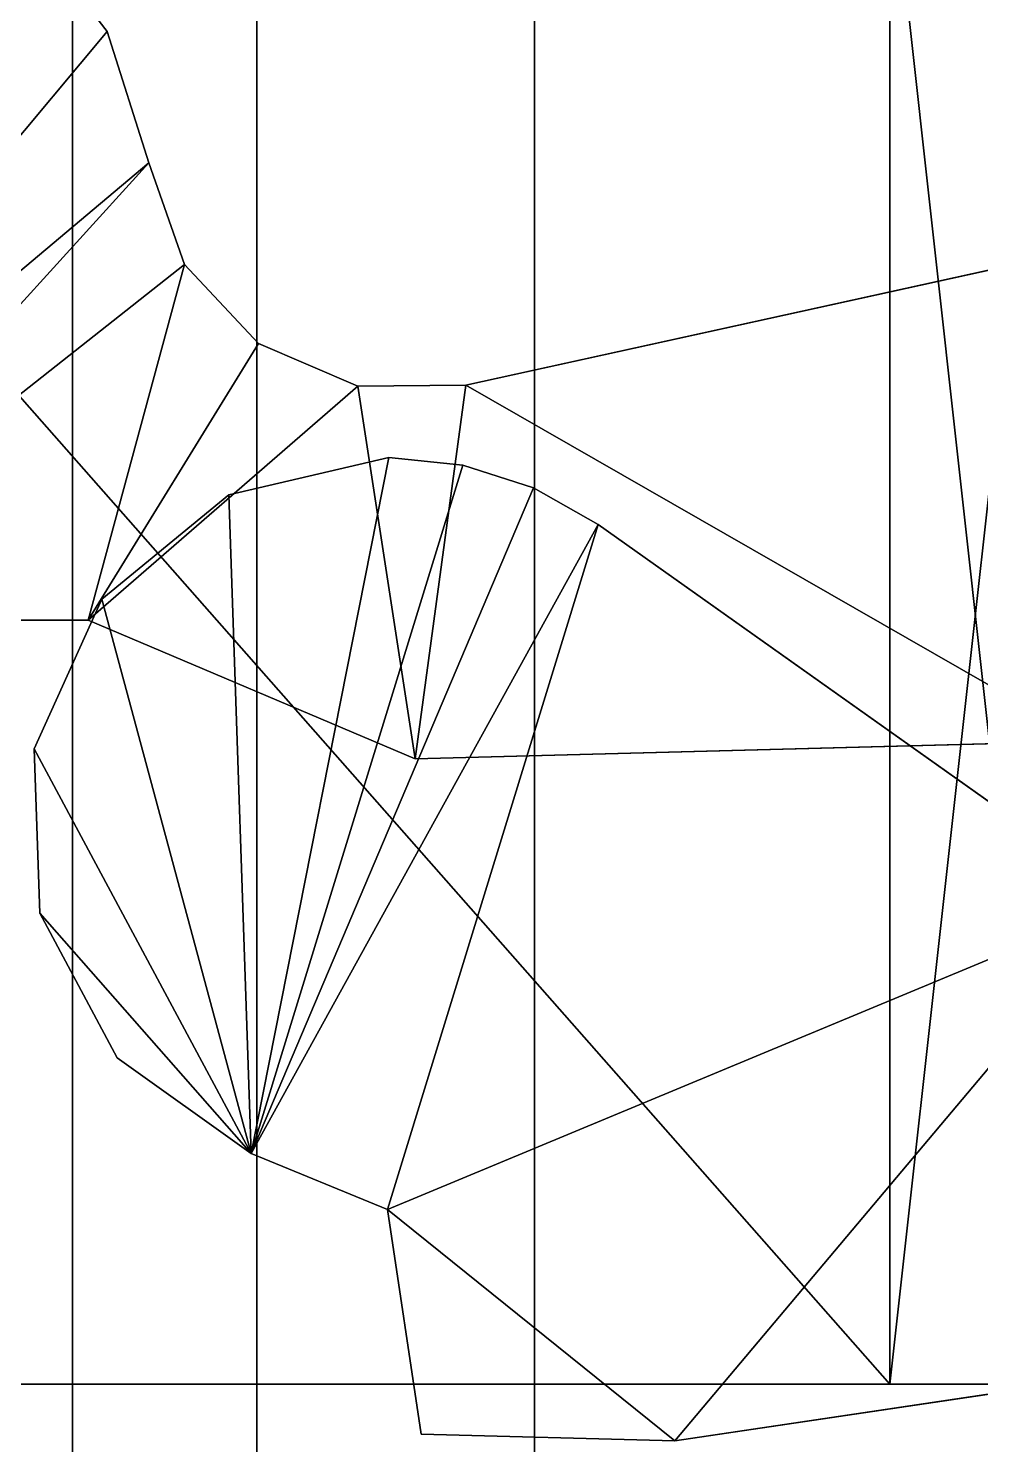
# Model space of a CAD drawing. Extents: x -234 to 3254, y -500 to 80.
# Drawn here: x 549.15 to 556.39, y -441.86 to -431.08 of the extents above; entities that cross this region are included whole.
import ezdxf

# ---------------------------------------------------------------- set-up
doc = ezdxf.new("R2010")
doc.units = 0

# ---------------------------------------------------------------- blocks, each defined once
blk = doc.blocks.new('Rack florencia.alacena 2p torre[1].Door Std (doble) [1] (1)', base_point=(1.5, 0, 400))
at = {"layer": 'c-guatambu', "color": 0}
for points in [[(498.5, 0, 400), (1.5, 0, 400), (1.5, 19, 381), (498.5, 19, 381)], [(1.5, 19, 1.5), (1.5, 0, 1.5), (498.5, 0, 1.5), (498.5, 19, 1.5)]]:
    blk.add_3dface(points, dxfattribs=at)
blk = doc.blocks.new('Rack florencia.alacena 2p torre[1].Door Std (doble) [1]1', base_point=(42.45, 19.8, 282.5))
at = {"layer": 'ACCESSORY', "color": 0, "invisible_edges": 8}
for points in [[(17.701, 8.6, 318.2), (17.701, 20.3, 318.2), (7.838, 19.8, 318.2), (17.701, 8.6, 318.2)], [(17.701, 8.6, 318.2), (17.701, 20.3, 318.2), (7.838, 19.8, 318.2), (17.701, 8.6, 318.2)], [(7.838, 19.8, 303.8), (17.701, 20.3, 303.8), (17.701, 8.6, 303.8), (7.838, 19.8, 303.8)], [(7.838, 19.8, 303.8), (17.701, 20.3, 303.8), (17.701, 8.6, 303.8), (7.838, 19.8, 303.8)], [(18.998, 20.3, 321.1), (17.701, 20.3, 318.2), (18.998, 8.6, 321.1), (18.998, 20.3, 321.1)], [(18.998, 20.3, 321.1), (17.701, 20.3, 318.2), (18.998, 8.6, 321.1), (18.998, 20.3, 321.1)], [(17.701, 20.3, 318.2), (17.701, 8.6, 318.2), (18.998, 8.6, 321.1), (17.701, 20.3, 318.2)], [(17.701, 20.3, 318.2), (17.701, 8.6, 318.2), (18.998, 8.6, 321.1), (17.701, 20.3, 318.2)], [(18.998, 20.3, 300.9), (18.998, 8.6, 300.9), (17.701, 8.6, 303.8), (18.998, 20.3, 300.9)], [(18.998, 20.3, 300.9), (18.998, 8.6, 300.9), (17.701, 8.6, 303.8), (18.998, 20.3, 300.9)], [(17.701, 20.3, 303.8), (18.998, 20.3, 300.9), (17.701, 8.6, 303.8), (17.701, 20.3, 303.8)], [(17.701, 20.3, 303.8), (18.998, 20.3, 300.9), (17.701, 8.6, 303.8), (17.701, 20.3, 303.8)], [(7.838, 8.6, 318.2), (17.701, 8.6, 318.2), (7.838, 19.8, 318.2), (7.838, 8.6, 318.2)], [(7.838, 8.6, 318.2), (17.701, 8.6, 318.2), (7.838, 19.8, 318.2), (7.838, 8.6, 318.2)], [(7.838, 8.6, 303.8), (7.838, 19.8, 303.8), (17.701, 8.6, 303.8), (7.838, 8.6, 303.8)], [(7.838, 8.6, 303.8), (7.838, 19.8, 303.8), (17.701, 8.6, 303.8), (7.838, 8.6, 303.8)], [(11.105, 19.723, 314.65), (11.747, 18.893, 314.65), (8.195, 14.637, 314.65), (11.105, 19.723, 314.65)], [(11.105, 19.723, 314.65), (11.747, 18.893, 314.65), (8.195, 14.637, 314.65), (11.105, 19.723, 314.65)], [(11.747, 18.893, 307.35), (11.105, 19.723, 307.35), (8.195, 14.637, 307.35), (11.747, 18.893, 307.35)], [(11.747, 18.893, 307.35), (11.105, 19.723, 307.35), (8.195, 14.637, 307.35), (11.747, 18.893, 307.35)], [(11.747, 18.893, 314.65), (11.105, 19.723, 314.65), (11.747, 18.893, 307.35), (11.747, 18.893, 314.65)], [(11.747, 18.893, 314.65), (11.105, 19.723, 314.65), (11.747, 18.893, 307.35), (11.747, 18.893, 314.65)], [(11.747, 18.893, 307.35), (11.105, 19.723, 314.65), (11.105, 19.723, 307.35), (11.747, 18.893, 307.35)], [(11.747, 18.893, 307.35), (11.105, 19.723, 314.65), (11.105, 19.723, 307.35), (11.747, 18.893, 307.35)], [(11.747, 18.893, 314.65), (12.064, 17.893, 314.65), (8.195, 14.637, 314.65), (11.747, 18.893, 314.65)], [(11.747, 18.893, 314.65), (12.064, 17.893, 314.65), (8.195, 14.637, 314.65), (11.747, 18.893, 314.65)], [(12.064, 17.893, 307.35), (11.747, 18.893, 307.35), (8.195, 14.637, 307.35), (12.064, 17.893, 307.35)], [(12.064, 17.893, 307.35), (11.747, 18.893, 307.35), (8.195, 14.637, 307.35), (12.064, 17.893, 307.35)], [(12.064, 17.893, 307.35), (12.064, 17.893, 314.65), (11.747, 18.893, 307.35), (12.064, 17.893, 307.35)], [(12.064, 17.893, 307.35), (12.064, 17.893, 314.65), (11.747, 18.893, 307.35), (12.064, 17.893, 307.35)], [(12.064, 17.893, 314.65), (11.747, 18.893, 314.65), (11.747, 18.893, 307.35), (12.064, 17.893, 314.65)], [(12.064, 17.893, 314.65), (11.747, 18.893, 314.65), (11.747, 18.893, 307.35), (12.064, 17.893, 314.65)], [(8.195, 14.637, 314.65), (12.064, 17.893, 314.65), (8.907, 14.414, 314.65), (8.195, 14.637, 314.65)], [(8.195, 14.637, 314.65), (12.064, 17.893, 314.65), (8.907, 14.414, 314.65), (8.195, 14.637, 314.65)], [(8.907, 14.414, 307.35), (12.064, 17.893, 307.35), (8.195, 14.637, 307.35), (8.907, 14.414, 307.35)], [(8.907, 14.414, 307.35), (12.064, 17.893, 307.35), (8.195, 14.637, 307.35), (8.907, 14.414, 307.35)], [(12.337, 17.118, 314.65), (8.907, 14.414, 314.65), (12.064, 17.893, 314.65), (12.337, 17.118, 314.65)], [(12.337, 17.118, 314.65), (8.907, 14.414, 314.65), (12.064, 17.893, 314.65), (12.337, 17.118, 314.65)], [(12.064, 17.893, 307.35), (8.907, 14.414, 307.35), (12.337, 17.118, 307.35), (12.064, 17.893, 307.35)], [(12.064, 17.893, 307.35), (8.907, 14.414, 307.35), (12.337, 17.118, 307.35), (12.064, 17.893, 307.35)], [(20.375, 17.499, 314.65), (19.196, 13.492, 314.65), (14.476, 16.202, 314.65), (20.375, 17.499, 314.65)], [(20.375, 17.499, 314.65), (19.196, 13.492, 314.65), (14.476, 16.202, 314.65), (20.375, 17.499, 314.65)], [(20.375, 17.499, 307.35), (14.476, 16.202, 307.35), (19.196, 13.492, 307.35), (20.375, 17.499, 307.35)], [(20.375, 17.499, 307.35), (14.476, 16.202, 307.35), (19.196, 13.492, 307.35), (20.375, 17.499, 307.35)], [(11.603, 14.414, 314.65), (8.907, 14.414, 314.65), (12.337, 17.118, 314.65), (11.603, 14.414, 314.65)], [(11.603, 14.414, 314.65), (8.907, 14.414, 314.65), (12.337, 17.118, 314.65), (11.603, 14.414, 314.65)], [(11.603, 14.414, 307.35), (12.337, 17.118, 307.35), (8.907, 14.414, 307.35), (11.603, 14.414, 307.35)], [(11.603, 14.414, 307.35), (12.337, 17.118, 307.35), (8.907, 14.414, 307.35), (11.603, 14.414, 307.35)], [(12.899, 16.518, 314.65), (11.603, 14.414, 314.65), (12.337, 17.118, 314.65), (12.899, 16.518, 314.65)], [(12.899, 16.518, 314.65), (11.603, 14.414, 314.65), (12.337, 17.118, 314.65), (12.899, 16.518, 314.65)], [(12.899, 16.518, 307.35), (12.337, 17.118, 307.35), (11.603, 14.414, 307.35), (12.899, 16.518, 307.35)], [(12.899, 16.518, 307.35), (12.337, 17.118, 307.35), (11.603, 14.414, 307.35), (12.899, 16.518, 307.35)], [(12.899, 16.518, 314.65), (13.654, 16.194, 314.65), (11.603, 14.414, 314.65), (12.899, 16.518, 314.65)], [(12.899, 16.518, 314.65), (13.654, 16.194, 314.65), (11.603, 14.414, 314.65), (12.899, 16.518, 314.65)], [(13.654, 16.194, 307.35), (12.899, 16.518, 307.35), (11.603, 14.414, 307.35), (13.654, 16.194, 307.35)], [(13.654, 16.194, 307.35), (12.899, 16.518, 307.35), (11.603, 14.414, 307.35), (13.654, 16.194, 307.35)], [(11.603, 14.414, 314.65), (13.654, 16.194, 314.65), (14.091, 13.359, 314.65), (11.603, 14.414, 314.65)], [(11.603, 14.414, 314.65), (13.654, 16.194, 314.65), (14.091, 13.359, 314.65), (11.603, 14.414, 314.65)], [(14.091, 13.359, 307.35), (13.654, 16.194, 307.35), (11.603, 14.414, 307.35), (14.091, 13.359, 307.35)], [(14.091, 13.359, 307.35), (13.654, 16.194, 307.35), (11.603, 14.414, 307.35), (14.091, 13.359, 307.35)], [(14.476, 16.202, 314.65), (14.091, 13.359, 314.65), (13.654, 16.194, 314.65), (14.476, 16.202, 314.65)], [(14.476, 16.202, 314.65), (14.091, 13.359, 314.65), (13.654, 16.194, 314.65), (14.476, 16.202, 314.65)], [(13.654, 16.194, 307.35), (14.091, 13.359, 307.35), (14.476, 16.202, 307.35), (13.654, 16.194, 307.35)], [(13.654, 16.194, 307.35), (14.091, 13.359, 307.35), (14.476, 16.202, 307.35), (13.654, 16.194, 307.35)], [(19.196, 13.492, 314.65), (14.091, 13.359, 314.65), (14.476, 16.202, 314.65), (19.196, 13.492, 314.65)], [(19.196, 13.492, 314.65), (14.091, 13.359, 314.65), (14.476, 16.202, 314.65), (19.196, 13.492, 314.65)], [(19.196, 13.492, 307.35), (14.476, 16.202, 307.35), (14.091, 13.359, 307.35), (19.196, 13.492, 307.35)], [(19.196, 13.492, 307.35), (14.476, 16.202, 307.35), (14.091, 13.359, 307.35), (19.196, 13.492, 307.35)], [(12.673, 15.366, 318.275), (13.89, 15.65, 318.275), (12.842, 10.357, 318.275), (12.673, 15.366, 318.275)], [(12.673, 15.366, 318.275), (13.89, 15.65, 318.275), (12.842, 10.357, 318.275), (12.673, 15.366, 318.275)], [(13.89, 15.65, 318.275), (12.673, 15.366, 318.275), (12.673, 15.366, 303.725), (13.89, 15.65, 318.275)], [(13.89, 15.65, 318.275), (12.673, 15.366, 318.275), (12.673, 15.366, 303.725), (13.89, 15.65, 318.275)], [(13.89, 15.65, 303.725), (13.89, 15.65, 318.275), (12.673, 15.366, 303.725), (13.89, 15.65, 303.725)], [(13.89, 15.65, 303.725), (13.89, 15.65, 318.275), (12.673, 15.366, 303.725), (13.89, 15.65, 303.725)], [(13.89, 15.65, 303.725), (12.673, 15.366, 303.725), (12.842, 10.357, 303.725), (13.89, 15.65, 303.725)], [(13.89, 15.65, 303.725), (12.673, 15.366, 303.725), (12.842, 10.357, 303.725), (13.89, 15.65, 303.725)], [(13.89, 15.65, 318.275), (14.452, 15.592, 318.275), (12.842, 10.357, 318.275), (13.89, 15.65, 318.275)], [(13.89, 15.65, 318.275), (14.452, 15.592, 318.275), (12.842, 10.357, 318.275), (13.89, 15.65, 318.275)], [(14.452, 15.592, 303.725), (13.89, 15.65, 303.725), (12.842, 10.357, 303.725), (14.452, 15.592, 303.725)], [(14.452, 15.592, 303.725), (13.89, 15.65, 303.725), (12.842, 10.357, 303.725), (14.452, 15.592, 303.725)], [(14.452, 15.592, 318.275), (14.99, 15.42, 318.275), (12.842, 10.357, 318.275), (14.452, 15.592, 318.275)], [(14.452, 15.592, 318.275), (14.99, 15.42, 318.275), (12.842, 10.357, 318.275), (14.452, 15.592, 318.275)], [(14.99, 15.42, 303.725), (14.452, 15.592, 303.725), (12.842, 10.357, 303.725), (14.99, 15.42, 303.725)], [(14.99, 15.42, 303.725), (14.452, 15.592, 303.725), (12.842, 10.357, 303.725), (14.99, 15.42, 303.725)], [(14.99, 15.42, 318.275), (15.482, 15.142, 318.275), (12.842, 10.357, 318.275), (14.99, 15.42, 318.275)], [(14.99, 15.42, 318.275), (15.482, 15.142, 318.275), (12.842, 10.357, 318.275), (14.99, 15.42, 318.275)], [(15.482, 15.142, 303.725), (14.99, 15.42, 303.725), (12.842, 10.357, 303.725), (15.482, 15.142, 303.725)], [(15.482, 15.142, 303.725), (14.99, 15.42, 303.725), (12.842, 10.357, 303.725), (15.482, 15.142, 303.725)], [(11.707, 14.573, 318.275), (12.673, 15.366, 318.275), (12.842, 10.357, 318.275), (11.707, 14.573, 318.275)], [(11.707, 14.573, 318.275), (12.673, 15.366, 318.275), (12.842, 10.357, 318.275), (11.707, 14.573, 318.275)], [(12.673, 15.366, 303.725), (11.707, 14.573, 303.725), (12.842, 10.357, 303.725), (12.673, 15.366, 303.725)], [(12.673, 15.366, 303.725), (11.707, 14.573, 303.725), (12.842, 10.357, 303.725), (12.673, 15.366, 303.725)], [(12.673, 15.366, 303.725), (11.707, 14.573, 318.275), (11.707, 14.573, 303.725), (12.673, 15.366, 303.725)], [(12.673, 15.366, 303.725), (11.707, 14.573, 318.275), (11.707, 14.573, 303.725), (12.673, 15.366, 303.725)], [(12.673, 15.366, 318.275), (11.707, 14.573, 318.275), (12.673, 15.366, 303.725), (12.673, 15.366, 318.275)], [(12.673, 15.366, 318.275), (11.707, 14.573, 318.275), (12.673, 15.366, 303.725), (12.673, 15.366, 318.275)], [(12.842, 10.357, 318.275), (15.482, 15.142, 318.275), (13.88, 9.93, 318.275), (12.842, 10.357, 318.275)], [(12.842, 10.357, 318.275), (15.482, 15.142, 318.275), (13.88, 9.93, 318.275), (12.842, 10.357, 318.275)], [(13.88, 9.93, 303.725), (15.482, 15.142, 303.725), (12.842, 10.357, 303.725), (13.88, 9.93, 303.725)], [(13.88, 9.93, 303.725), (15.482, 15.142, 303.725), (12.842, 10.357, 303.725), (13.88, 9.93, 303.725)], [(15.482, 15.142, 318.275), (19.519, 12.276, 318.275), (13.88, 9.93, 318.275), (15.482, 15.142, 318.275)], [(15.482, 15.142, 318.275), (19.519, 12.276, 318.275), (13.88, 9.93, 318.275), (15.482, 15.142, 318.275)], [(13.88, 9.93, 303.725), (19.519, 12.276, 303.725), (15.482, 15.142, 303.725), (13.88, 9.93, 303.725)], [(13.88, 9.93, 303.725), (19.519, 12.276, 303.725), (15.482, 15.142, 303.725), (13.88, 9.93, 303.725)], [(11.192, 13.434, 318.275), (11.707, 14.573, 318.275), (12.842, 10.357, 318.275), (11.192, 13.434, 318.275)], [(11.192, 13.434, 318.275), (11.707, 14.573, 318.275), (12.842, 10.357, 318.275), (11.192, 13.434, 318.275)], [(11.707, 14.573, 303.725), (11.192, 13.434, 303.725), (12.842, 10.357, 303.725), (11.707, 14.573, 303.725)], [(11.707, 14.573, 303.725), (11.192, 13.434, 303.725), (12.842, 10.357, 303.725), (11.707, 14.573, 303.725)], [(11.235, 12.185, 318.275), (11.192, 13.434, 318.275), (12.842, 10.357, 318.275), (11.235, 12.185, 318.275)], [(11.235, 12.185, 318.275), (11.192, 13.434, 318.275), (12.842, 10.357, 318.275), (11.235, 12.185, 318.275)], [(11.192, 13.434, 303.725), (11.235, 12.185, 303.725), (12.842, 10.357, 303.725), (11.192, 13.434, 303.725)], [(11.192, 13.434, 303.725), (11.235, 12.185, 303.725), (12.842, 10.357, 303.725), (11.192, 13.434, 303.725)], [(11.825, 11.083, 318.275), (11.235, 12.185, 318.275), (12.842, 10.357, 318.275), (11.825, 11.083, 318.275)], [(11.825, 11.083, 318.275), (11.235, 12.185, 318.275), (12.842, 10.357, 318.275), (11.825, 11.083, 318.275)], [(11.235, 12.185, 303.725), (11.825, 11.083, 303.725), (12.842, 10.357, 303.725), (11.235, 12.185, 303.725)], [(11.235, 12.185, 303.725), (11.825, 11.083, 303.725), (12.842, 10.357, 303.725), (11.235, 12.185, 303.725)], [(11.825, 11.083, 303.725), (11.235, 12.185, 303.725), (11.825, 11.083, 318.275), (11.825, 11.083, 303.725)], [(11.825, 11.083, 303.725), (11.235, 12.185, 303.725), (11.825, 11.083, 318.275), (11.825, 11.083, 303.725)], [(11.825, 11.083, 318.275), (11.235, 12.185, 303.725), (11.235, 12.185, 318.275), (11.825, 11.083, 318.275)], [(11.825, 11.083, 318.275), (11.235, 12.185, 303.725), (11.235, 12.185, 318.275), (11.825, 11.083, 318.275)], [(19.519, 12.276, 318.275), (16.065, 8.169, 318.275), (13.88, 9.93, 318.275), (19.519, 12.276, 318.275)], [(19.519, 12.276, 318.275), (16.065, 8.169, 318.275), (13.88, 9.93, 318.275), (19.519, 12.276, 318.275)], [(13.88, 9.93, 303.725), (16.065, 8.169, 303.725), (19.519, 12.276, 303.725), (13.88, 9.93, 303.725)], [(13.88, 9.93, 303.725), (16.065, 8.169, 303.725), (19.519, 12.276, 303.725), (13.88, 9.93, 303.725)], [(22.958, 9.197, 318.275), (16.065, 8.169, 318.275), (19.519, 12.276, 318.275), (22.958, 9.197, 318.275)], [(22.958, 9.197, 318.275), (16.065, 8.169, 318.275), (19.519, 12.276, 318.275), (22.958, 9.197, 318.275)], [(16.065, 8.169, 303.725), (22.958, 9.197, 303.725), (19.519, 12.276, 303.725), (16.065, 8.169, 303.725)], [(16.065, 8.169, 303.725), (22.958, 9.197, 303.725), (19.519, 12.276, 303.725), (16.065, 8.169, 303.725)], [(12.842, 10.357, 318.275), (12.842, 10.357, 303.725), (11.825, 11.083, 303.725), (12.842, 10.357, 318.275)], [(12.842, 10.357, 318.275), (12.842, 10.357, 303.725), (11.825, 11.083, 303.725), (12.842, 10.357, 318.275)], [(12.842, 10.357, 318.275), (11.825, 11.083, 303.725), (11.825, 11.083, 318.275), (12.842, 10.357, 318.275)], [(12.842, 10.357, 318.275), (11.825, 11.083, 303.725), (11.825, 11.083, 318.275), (12.842, 10.357, 318.275)], [(13.88, 9.93, 303.725), (12.842, 10.357, 303.725), (13.88, 9.93, 318.275), (13.88, 9.93, 303.725)], [(13.88, 9.93, 303.725), (12.842, 10.357, 303.725), (13.88, 9.93, 318.275), (13.88, 9.93, 303.725)], [(12.842, 10.357, 303.725), (12.842, 10.357, 318.275), (13.88, 9.93, 318.275), (12.842, 10.357, 303.725)], [(12.842, 10.357, 303.725), (12.842, 10.357, 318.275), (13.88, 9.93, 318.275), (12.842, 10.357, 303.725)], [(14.135, 8.22, 318.275), (13.88, 9.93, 318.275), (16.065, 8.169, 318.275), (14.135, 8.22, 318.275)], [(14.135, 8.22, 318.275), (13.88, 9.93, 318.275), (16.065, 8.169, 318.275), (14.135, 8.22, 318.275)], [(14.135, 8.22, 303.725), (16.065, 8.169, 303.725), (13.88, 9.93, 303.725), (14.135, 8.22, 303.725)], [(14.135, 8.22, 303.725), (16.065, 8.169, 303.725), (13.88, 9.93, 303.725), (14.135, 8.22, 303.725)], [(7.838, 8.6, 318.2), (8.487, 8.6, 316.2), (17.701, 8.6, 318.2), (7.838, 8.6, 318.2)], [(7.838, 8.6, 318.2), (8.487, 8.6, 316.2), (17.701, 8.6, 318.2), (7.838, 8.6, 318.2)], [(17.701, 8.6, 303.8), (8.487, 8.6, 305.8), (7.838, 8.6, 303.8), (17.701, 8.6, 303.8)], [(17.701, 8.6, 303.8), (8.487, 8.6, 305.8), (7.838, 8.6, 303.8), (17.701, 8.6, 303.8)], [(8.487, 8.6, 316.2), (18.998, 8.6, 316.2), (17.701, 8.6, 318.2), (8.487, 8.6, 316.2)], [(8.487, 8.6, 316.2), (18.998, 8.6, 316.2), (17.701, 8.6, 318.2), (8.487, 8.6, 316.2)], [(18.998, 8.6, 305.8), (8.487, 8.6, 305.8), (17.701, 8.6, 303.8), (18.998, 8.6, 305.8)], [(18.998, 8.6, 305.8), (8.487, 8.6, 305.8), (17.701, 8.6, 303.8), (18.998, 8.6, 305.8)], [(17.701, 8.6, 318.2), (20.294, 8.6, 319.1), (18.998, 8.6, 321.1), (17.701, 8.6, 318.2)], [(17.701, 8.6, 318.2), (20.294, 8.6, 319.1), (18.998, 8.6, 321.1), (17.701, 8.6, 318.2)], [(18.998, 8.6, 316.2), (20.294, 8.6, 319.1), (17.701, 8.6, 318.2), (18.998, 8.6, 316.2)], [(18.998, 8.6, 316.2), (20.294, 8.6, 319.1), (17.701, 8.6, 318.2), (18.998, 8.6, 316.2)], [(18.998, 8.6, 305.8), (17.701, 8.6, 303.8), (20.294, 8.6, 302.9), (18.998, 8.6, 305.8)], [(18.998, 8.6, 305.8), (17.701, 8.6, 303.8), (20.294, 8.6, 302.9), (18.998, 8.6, 305.8)], [(17.701, 8.6, 303.8), (18.998, 8.6, 300.9), (20.294, 8.6, 302.9), (17.701, 8.6, 303.8)], [(17.701, 8.6, 303.8), (18.998, 8.6, 300.9), (20.294, 8.6, 302.9), (17.701, 8.6, 303.8)], [(16.065, 8.169, 303.725), (14.135, 8.22, 303.725), (16.065, 8.169, 318.275), (16.065, 8.169, 303.725)], [(16.065, 8.169, 303.725), (14.135, 8.22, 303.725), (16.065, 8.169, 318.275), (16.065, 8.169, 303.725)], [(14.135, 8.22, 303.725), (14.135, 8.22, 318.275), (16.065, 8.169, 318.275), (14.135, 8.22, 303.725)], [(14.135, 8.22, 303.725), (14.135, 8.22, 318.275), (16.065, 8.169, 318.275), (14.135, 8.22, 303.725)]]:
    blk.add_3dface(points, dxfattribs=at)
at = {"layer": 'ACCESSORY', "color": 0}
for points in [[(11.485, 7.1, 322.971), (10.996, 7.1, 320.4), (10.996, 19.8, 320.4), (11.485, 19.8, 322.971)], [(11.485, 7.1, 322.971), (10.996, 7.1, 320.4), (10.996, 19.8, 320.4), (11.485, 19.8, 322.971)], [(11.485, 19.8, 299.029), (10.996, 19.8, 301.6), (10.996, 7.1, 301.6), (11.485, 7.1, 299.029)], [(11.485, 19.8, 299.029), (10.996, 19.8, 301.6), (10.996, 7.1, 301.6), (11.485, 7.1, 299.029)], [(12.885, 19.8, 325.183), (12.885, 7.1, 325.183), (11.485, 7.1, 322.971), (11.485, 19.8, 322.971)], [(12.885, 19.8, 325.183), (12.885, 7.1, 325.183), (11.485, 7.1, 322.971), (11.485, 19.8, 322.971)], [(11.485, 19.8, 299.029), (11.485, 7.1, 299.029), (12.885, 7.1, 296.817), (12.885, 19.8, 296.817)], [(11.485, 19.8, 299.029), (11.485, 7.1, 299.029), (12.885, 7.1, 296.817), (12.885, 19.8, 296.817)], [(14.999, 19.8, 326.726), (14.999, 7.1, 326.726), (12.885, 7.1, 325.183), (12.885, 19.8, 325.183)], [(14.999, 19.8, 326.726), (14.999, 7.1, 326.726), (12.885, 7.1, 325.183), (12.885, 19.8, 325.183)], [(12.885, 19.8, 296.817), (12.885, 7.1, 296.817), (14.999, 7.1, 295.274), (14.999, 19.8, 295.274)], [(12.885, 19.8, 296.817), (12.885, 7.1, 296.817), (14.999, 7.1, 295.274), (14.999, 19.8, 295.274)], [(22.285, 7.1, 328.401), (14.999, 7.1, 326.726), (14.999, 19.8, 326.726), (22.285, 19.8, 328.401)], [(22.285, 7.1, 328.401), (14.999, 7.1, 326.726), (14.999, 19.8, 326.726), (22.285, 19.8, 328.401)], [(22.285, 19.8, 293.599), (14.999, 19.8, 295.274), (14.999, 7.1, 295.274), (22.285, 7.1, 293.599)], [(22.285, 19.8, 293.599), (14.999, 19.8, 295.274), (14.999, 7.1, 295.274), (22.285, 7.1, 293.599)], [(12.064, 17.893, 314.65), (12.064, 17.893, 307.35), (12.337, 17.118, 307.35), (12.337, 17.118, 314.65)], [(12.064, 17.893, 314.65), (12.064, 17.893, 307.35), (12.337, 17.118, 307.35), (12.337, 17.118, 314.65)], [(20.375, 17.499, 307.35), (20.375, 17.499, 314.65), (14.476, 16.202, 314.65), (14.476, 16.202, 307.35)], [(20.375, 17.499, 307.35), (20.375, 17.499, 314.65), (14.476, 16.202, 314.65), (14.476, 16.202, 307.35)], [(12.899, 16.518, 314.65), (12.337, 17.118, 314.65), (12.337, 17.118, 307.35), (12.899, 16.518, 307.35)], [(12.899, 16.518, 314.65), (12.337, 17.118, 314.65), (12.337, 17.118, 307.35), (12.899, 16.518, 307.35)], [(12.899, 16.518, 314.65), (12.899, 16.518, 307.35), (13.654, 16.194, 307.35), (13.654, 16.194, 314.65)], [(12.899, 16.518, 314.65), (12.899, 16.518, 307.35), (13.654, 16.194, 307.35), (13.654, 16.194, 314.65)], [(14.476, 16.202, 307.35), (14.476, 16.202, 314.65), (13.654, 16.194, 314.65), (13.654, 16.194, 307.35)], [(14.476, 16.202, 307.35), (14.476, 16.202, 314.65), (13.654, 16.194, 314.65), (13.654, 16.194, 307.35)], [(14.452, 15.592, 318.275), (13.89, 15.65, 318.275), (13.89, 15.65, 303.725), (14.452, 15.592, 303.725)], [(14.452, 15.592, 318.275), (13.89, 15.65, 318.275), (13.89, 15.65, 303.725), (14.452, 15.592, 303.725)], [(14.99, 15.42, 318.275), (14.452, 15.592, 318.275), (14.452, 15.592, 303.725), (14.99, 15.42, 303.725)], [(14.99, 15.42, 318.275), (14.452, 15.592, 318.275), (14.452, 15.592, 303.725), (14.99, 15.42, 303.725)], [(14.99, 15.42, 318.275), (14.99, 15.42, 303.725), (15.482, 15.142, 303.725), (15.482, 15.142, 318.275)], [(14.99, 15.42, 318.275), (14.99, 15.42, 303.725), (15.482, 15.142, 303.725), (15.482, 15.142, 318.275)], [(15.482, 15.142, 318.275), (15.482, 15.142, 303.725), (19.519, 12.276, 303.725), (19.519, 12.276, 318.275)], [(15.482, 15.142, 318.275), (15.482, 15.142, 303.725), (19.519, 12.276, 303.725), (19.519, 12.276, 318.275)], [(11.707, 14.573, 303.725), (11.707, 14.573, 318.275), (11.192, 13.434, 318.275), (11.192, 13.434, 303.725)], [(11.707, 14.573, 303.725), (11.707, 14.573, 318.275), (11.192, 13.434, 318.275), (11.192, 13.434, 303.725)], [(8.907, 14.414, 307.35), (8.907, 14.414, 314.65), (11.603, 14.414, 314.65), (11.603, 14.414, 307.35)], [(8.907, 14.414, 307.35), (8.907, 14.414, 314.65), (11.603, 14.414, 314.65), (11.603, 14.414, 307.35)], [(11.603, 14.414, 307.35), (11.603, 14.414, 314.65), (14.091, 13.359, 314.65), (14.091, 13.359, 307.35)], [(11.603, 14.414, 307.35), (11.603, 14.414, 314.65), (14.091, 13.359, 314.65), (14.091, 13.359, 307.35)], [(14.091, 13.359, 307.35), (14.091, 13.359, 314.65), (19.196, 13.492, 314.65), (19.196, 13.492, 307.35)], [(14.091, 13.359, 307.35), (14.091, 13.359, 314.65), (19.196, 13.492, 314.65), (19.196, 13.492, 307.35)], [(11.192, 13.434, 303.725), (11.192, 13.434, 318.275), (11.235, 12.185, 318.275), (11.235, 12.185, 303.725)], [(11.192, 13.434, 303.725), (11.192, 13.434, 318.275), (11.235, 12.185, 318.275), (11.235, 12.185, 303.725)], [(13.88, 9.93, 303.725), (13.88, 9.93, 318.275), (14.135, 8.22, 318.275), (14.135, 8.22, 303.725)], [(13.88, 9.93, 303.725), (13.88, 9.93, 318.275), (14.135, 8.22, 318.275), (14.135, 8.22, 303.725)], [(16.065, 8.169, 303.725), (16.065, 8.169, 318.275), (22.958, 9.197, 318.275), (22.958, 9.197, 303.725)], [(16.065, 8.169, 303.725), (16.065, 8.169, 318.275), (22.958, 9.197, 318.275), (22.958, 9.197, 303.725)], [(8.487, 8.6, 316.2), (8.487, 7.6, 316.2), (18.998, 7.6, 316.2), (18.998, 8.6, 316.2)], [(8.487, 8.6, 316.2), (8.487, 7.6, 316.2), (18.998, 7.6, 316.2), (18.998, 8.6, 316.2)], [(8.487, 7.6, 305.8), (8.487, 8.6, 305.8), (18.998, 8.6, 305.8), (18.998, 7.6, 305.8)], [(8.487, 7.6, 305.8), (8.487, 8.6, 305.8), (18.998, 8.6, 305.8), (18.998, 7.6, 305.8)]]:
    blk.add_3dface(points, dxfattribs=at)
blk = doc.blocks.new('Rack florencia.alacena 2p torre[1].Door Std (doble) [1]2', base_point=(42.45, 19.8, 43))
at = {"layer": 'ACCESSORY', "color": 0, "invisible_edges": 8}
for points in [[(17.701, 8.6, 78.7), (17.701, 20.3, 78.7), (7.838, 19.8, 78.7), (17.701, 8.6, 78.7)], [(17.701, 8.6, 78.7), (17.701, 20.3, 78.7), (7.838, 19.8, 78.7), (17.701, 8.6, 78.7)], [(7.838, 19.8, 64.3), (17.701, 20.3, 64.3), (17.701, 8.6, 64.3), (7.838, 19.8, 64.3)], [(7.838, 19.8, 64.3), (17.701, 20.3, 64.3), (17.701, 8.6, 64.3), (7.838, 19.8, 64.3)], [(18.998, 20.3, 81.6), (17.701, 20.3, 78.7), (18.998, 8.6, 81.6), (18.998, 20.3, 81.6)], [(18.998, 20.3, 81.6), (17.701, 20.3, 78.7), (18.998, 8.6, 81.6), (18.998, 20.3, 81.6)], [(17.701, 20.3, 78.7), (17.701, 8.6, 78.7), (18.998, 8.6, 81.6), (17.701, 20.3, 78.7)], [(17.701, 20.3, 78.7), (17.701, 8.6, 78.7), (18.998, 8.6, 81.6), (17.701, 20.3, 78.7)], [(18.998, 20.3, 61.4), (18.998, 8.6, 61.4), (17.701, 8.6, 64.3), (18.998, 20.3, 61.4)], [(18.998, 20.3, 61.4), (18.998, 8.6, 61.4), (17.701, 8.6, 64.3), (18.998, 20.3, 61.4)], [(17.701, 20.3, 64.3), (18.998, 20.3, 61.4), (17.701, 8.6, 64.3), (17.701, 20.3, 64.3)], [(17.701, 20.3, 64.3), (18.998, 20.3, 61.4), (17.701, 8.6, 64.3), (17.701, 20.3, 64.3)], [(7.838, 8.6, 78.7), (17.701, 8.6, 78.7), (7.838, 19.8, 78.7), (7.838, 8.6, 78.7)], [(7.838, 8.6, 78.7), (17.701, 8.6, 78.7), (7.838, 19.8, 78.7), (7.838, 8.6, 78.7)], [(7.838, 8.6, 64.3), (7.838, 19.8, 64.3), (17.701, 8.6, 64.3), (7.838, 8.6, 64.3)], [(7.838, 8.6, 64.3), (7.838, 19.8, 64.3), (17.701, 8.6, 64.3), (7.838, 8.6, 64.3)], [(11.105, 19.723, 75.15), (11.747, 18.893, 75.15), (8.195, 14.637, 75.15), (11.105, 19.723, 75.15)], [(11.105, 19.723, 75.15), (11.747, 18.893, 75.15), (8.195, 14.637, 75.15), (11.105, 19.723, 75.15)], [(11.747, 18.893, 67.85), (11.105, 19.723, 67.85), (8.195, 14.637, 67.85), (11.747, 18.893, 67.85)], [(11.747, 18.893, 67.85), (11.105, 19.723, 67.85), (8.195, 14.637, 67.85), (11.747, 18.893, 67.85)], [(11.747, 18.893, 75.15), (11.105, 19.723, 75.15), (11.747, 18.893, 67.85), (11.747, 18.893, 75.15)], [(11.747, 18.893, 75.15), (11.105, 19.723, 75.15), (11.747, 18.893, 67.85), (11.747, 18.893, 75.15)], [(11.747, 18.893, 67.85), (11.105, 19.723, 75.15), (11.105, 19.723, 67.85), (11.747, 18.893, 67.85)], [(11.747, 18.893, 67.85), (11.105, 19.723, 75.15), (11.105, 19.723, 67.85), (11.747, 18.893, 67.85)], [(11.747, 18.893, 75.15), (12.064, 17.893, 75.15), (8.195, 14.637, 75.15), (11.747, 18.893, 75.15)], [(11.747, 18.893, 75.15), (12.064, 17.893, 75.15), (8.195, 14.637, 75.15), (11.747, 18.893, 75.15)], [(12.064, 17.893, 67.85), (11.747, 18.893, 67.85), (8.195, 14.637, 67.85), (12.064, 17.893, 67.85)], [(12.064, 17.893, 67.85), (11.747, 18.893, 67.85), (8.195, 14.637, 67.85), (12.064, 17.893, 67.85)], [(12.064, 17.893, 67.85), (12.064, 17.893, 75.15), (11.747, 18.893, 67.85), (12.064, 17.893, 67.85)], [(12.064, 17.893, 67.85), (12.064, 17.893, 75.15), (11.747, 18.893, 67.85), (12.064, 17.893, 67.85)], [(12.064, 17.893, 75.15), (11.747, 18.893, 75.15), (11.747, 18.893, 67.85), (12.064, 17.893, 75.15)], [(12.064, 17.893, 75.15), (11.747, 18.893, 75.15), (11.747, 18.893, 67.85), (12.064, 17.893, 75.15)], [(8.195, 14.637, 75.15), (12.064, 17.893, 75.15), (8.907, 14.414, 75.15), (8.195, 14.637, 75.15)], [(8.195, 14.637, 75.15), (12.064, 17.893, 75.15), (8.907, 14.414, 75.15), (8.195, 14.637, 75.15)], [(8.907, 14.414, 67.85), (12.064, 17.893, 67.85), (8.195, 14.637, 67.85), (8.907, 14.414, 67.85)], [(8.907, 14.414, 67.85), (12.064, 17.893, 67.85), (8.195, 14.637, 67.85), (8.907, 14.414, 67.85)], [(12.337, 17.118, 75.15), (8.907, 14.414, 75.15), (12.064, 17.893, 75.15), (12.337, 17.118, 75.15)], [(12.337, 17.118, 75.15), (8.907, 14.414, 75.15), (12.064, 17.893, 75.15), (12.337, 17.118, 75.15)], [(12.064, 17.893, 67.85), (8.907, 14.414, 67.85), (12.337, 17.118, 67.85), (12.064, 17.893, 67.85)], [(12.064, 17.893, 67.85), (8.907, 14.414, 67.85), (12.337, 17.118, 67.85), (12.064, 17.893, 67.85)], [(20.375, 17.499, 75.15), (19.196, 13.492, 75.15), (14.476, 16.202, 75.15), (20.375, 17.499, 75.15)], [(20.375, 17.499, 75.15), (19.196, 13.492, 75.15), (14.476, 16.202, 75.15), (20.375, 17.499, 75.15)], [(20.375, 17.499, 67.85), (14.476, 16.202, 67.85), (19.196, 13.492, 67.85), (20.375, 17.499, 67.85)], [(20.375, 17.499, 67.85), (14.476, 16.202, 67.85), (19.196, 13.492, 67.85), (20.375, 17.499, 67.85)], [(11.603, 14.414, 75.15), (8.907, 14.414, 75.15), (12.337, 17.118, 75.15), (11.603, 14.414, 75.15)], [(11.603, 14.414, 75.15), (8.907, 14.414, 75.15), (12.337, 17.118, 75.15), (11.603, 14.414, 75.15)], [(11.603, 14.414, 67.85), (12.337, 17.118, 67.85), (8.907, 14.414, 67.85), (11.603, 14.414, 67.85)], [(11.603, 14.414, 67.85), (12.337, 17.118, 67.85), (8.907, 14.414, 67.85), (11.603, 14.414, 67.85)], [(12.899, 16.518, 75.15), (11.603, 14.414, 75.15), (12.337, 17.118, 75.15), (12.899, 16.518, 75.15)], [(12.899, 16.518, 75.15), (11.603, 14.414, 75.15), (12.337, 17.118, 75.15), (12.899, 16.518, 75.15)], [(12.899, 16.518, 67.85), (12.337, 17.118, 67.85), (11.603, 14.414, 67.85), (12.899, 16.518, 67.85)], [(12.899, 16.518, 67.85), (12.337, 17.118, 67.85), (11.603, 14.414, 67.85), (12.899, 16.518, 67.85)], [(12.899, 16.518, 75.15), (13.654, 16.194, 75.15), (11.603, 14.414, 75.15), (12.899, 16.518, 75.15)], [(12.899, 16.518, 75.15), (13.654, 16.194, 75.15), (11.603, 14.414, 75.15), (12.899, 16.518, 75.15)], [(13.654, 16.194, 67.85), (12.899, 16.518, 67.85), (11.603, 14.414, 67.85), (13.654, 16.194, 67.85)], [(13.654, 16.194, 67.85), (12.899, 16.518, 67.85), (11.603, 14.414, 67.85), (13.654, 16.194, 67.85)], [(11.603, 14.414, 75.15), (13.654, 16.194, 75.15), (14.091, 13.359, 75.15), (11.603, 14.414, 75.15)], [(11.603, 14.414, 75.15), (13.654, 16.194, 75.15), (14.091, 13.359, 75.15), (11.603, 14.414, 75.15)], [(14.091, 13.359, 67.85), (13.654, 16.194, 67.85), (11.603, 14.414, 67.85), (14.091, 13.359, 67.85)], [(14.091, 13.359, 67.85), (13.654, 16.194, 67.85), (11.603, 14.414, 67.85), (14.091, 13.359, 67.85)], [(14.476, 16.202, 75.15), (14.091, 13.359, 75.15), (13.654, 16.194, 75.15), (14.476, 16.202, 75.15)], [(14.476, 16.202, 75.15), (14.091, 13.359, 75.15), (13.654, 16.194, 75.15), (14.476, 16.202, 75.15)], [(13.654, 16.194, 67.85), (14.091, 13.359, 67.85), (14.476, 16.202, 67.85), (13.654, 16.194, 67.85)], [(13.654, 16.194, 67.85), (14.091, 13.359, 67.85), (14.476, 16.202, 67.85), (13.654, 16.194, 67.85)], [(19.196, 13.492, 75.15), (14.091, 13.359, 75.15), (14.476, 16.202, 75.15), (19.196, 13.492, 75.15)], [(19.196, 13.492, 75.15), (14.091, 13.359, 75.15), (14.476, 16.202, 75.15), (19.196, 13.492, 75.15)], [(19.196, 13.492, 67.85), (14.476, 16.202, 67.85), (14.091, 13.359, 67.85), (19.196, 13.492, 67.85)], [(19.196, 13.492, 67.85), (14.476, 16.202, 67.85), (14.091, 13.359, 67.85), (19.196, 13.492, 67.85)], [(12.673, 15.366, 78.775), (13.89, 15.65, 78.775), (12.842, 10.357, 78.775), (12.673, 15.366, 78.775)], [(12.673, 15.366, 78.775), (13.89, 15.65, 78.775), (12.842, 10.357, 78.775), (12.673, 15.366, 78.775)], [(13.89, 15.65, 78.775), (12.673, 15.366, 78.775), (12.673, 15.366, 64.225), (13.89, 15.65, 78.775)], [(13.89, 15.65, 78.775), (12.673, 15.366, 78.775), (12.673, 15.366, 64.225), (13.89, 15.65, 78.775)], [(13.89, 15.65, 64.225), (13.89, 15.65, 78.775), (12.673, 15.366, 64.225), (13.89, 15.65, 64.225)], [(13.89, 15.65, 64.225), (13.89, 15.65, 78.775), (12.673, 15.366, 64.225), (13.89, 15.65, 64.225)], [(13.89, 15.65, 64.225), (12.673, 15.366, 64.225), (12.842, 10.357, 64.225), (13.89, 15.65, 64.225)], [(13.89, 15.65, 64.225), (12.673, 15.366, 64.225), (12.842, 10.357, 64.225), (13.89, 15.65, 64.225)], [(13.89, 15.65, 78.775), (14.452, 15.592, 78.775), (12.842, 10.357, 78.775), (13.89, 15.65, 78.775)], [(13.89, 15.65, 78.775), (14.452, 15.592, 78.775), (12.842, 10.357, 78.775), (13.89, 15.65, 78.775)], [(14.452, 15.592, 64.225), (13.89, 15.65, 64.225), (12.842, 10.357, 64.225), (14.452, 15.592, 64.225)], [(14.452, 15.592, 64.225), (13.89, 15.65, 64.225), (12.842, 10.357, 64.225), (14.452, 15.592, 64.225)], [(14.452, 15.592, 78.775), (14.99, 15.42, 78.775), (12.842, 10.357, 78.775), (14.452, 15.592, 78.775)], [(14.452, 15.592, 78.775), (14.99, 15.42, 78.775), (12.842, 10.357, 78.775), (14.452, 15.592, 78.775)], [(14.99, 15.42, 64.225), (14.452, 15.592, 64.225), (12.842, 10.357, 64.225), (14.99, 15.42, 64.225)], [(14.99, 15.42, 64.225), (14.452, 15.592, 64.225), (12.842, 10.357, 64.225), (14.99, 15.42, 64.225)], [(14.99, 15.42, 78.775), (15.482, 15.142, 78.775), (12.842, 10.357, 78.775), (14.99, 15.42, 78.775)], [(14.99, 15.42, 78.775), (15.482, 15.142, 78.775), (12.842, 10.357, 78.775), (14.99, 15.42, 78.775)], [(15.482, 15.142, 64.225), (14.99, 15.42, 64.225), (12.842, 10.357, 64.225), (15.482, 15.142, 64.225)], [(15.482, 15.142, 64.225), (14.99, 15.42, 64.225), (12.842, 10.357, 64.225), (15.482, 15.142, 64.225)], [(11.707, 14.573, 78.775), (12.673, 15.366, 78.775), (12.842, 10.357, 78.775), (11.707, 14.573, 78.775)], [(11.707, 14.573, 78.775), (12.673, 15.366, 78.775), (12.842, 10.357, 78.775), (11.707, 14.573, 78.775)], [(12.673, 15.366, 64.225), (11.707, 14.573, 64.225), (12.842, 10.357, 64.225), (12.673, 15.366, 64.225)], [(12.673, 15.366, 64.225), (11.707, 14.573, 64.225), (12.842, 10.357, 64.225), (12.673, 15.366, 64.225)], [(12.673, 15.366, 64.225), (11.707, 14.573, 78.775), (11.707, 14.573, 64.225), (12.673, 15.366, 64.225)], [(12.673, 15.366, 64.225), (11.707, 14.573, 78.775), (11.707, 14.573, 64.225), (12.673, 15.366, 64.225)], [(12.673, 15.366, 78.775), (11.707, 14.573, 78.775), (12.673, 15.366, 64.225), (12.673, 15.366, 78.775)], [(12.673, 15.366, 78.775), (11.707, 14.573, 78.775), (12.673, 15.366, 64.225), (12.673, 15.366, 78.775)], [(12.842, 10.357, 78.775), (15.482, 15.142, 78.775), (13.88, 9.93, 78.775), (12.842, 10.357, 78.775)], [(12.842, 10.357, 78.775), (15.482, 15.142, 78.775), (13.88, 9.93, 78.775), (12.842, 10.357, 78.775)], [(13.88, 9.93, 64.225), (15.482, 15.142, 64.225), (12.842, 10.357, 64.225), (13.88, 9.93, 64.225)], [(13.88, 9.93, 64.225), (15.482, 15.142, 64.225), (12.842, 10.357, 64.225), (13.88, 9.93, 64.225)], [(15.482, 15.142, 78.775), (19.519, 12.276, 78.775), (13.88, 9.93, 78.775), (15.482, 15.142, 78.775)], [(15.482, 15.142, 78.775), (19.519, 12.276, 78.775), (13.88, 9.93, 78.775), (15.482, 15.142, 78.775)], [(13.88, 9.93, 64.225), (19.519, 12.276, 64.225), (15.482, 15.142, 64.225), (13.88, 9.93, 64.225)], [(13.88, 9.93, 64.225), (19.519, 12.276, 64.225), (15.482, 15.142, 64.225), (13.88, 9.93, 64.225)], [(11.192, 13.434, 78.775), (11.707, 14.573, 78.775), (12.842, 10.357, 78.775), (11.192, 13.434, 78.775)], [(11.192, 13.434, 78.775), (11.707, 14.573, 78.775), (12.842, 10.357, 78.775), (11.192, 13.434, 78.775)], [(11.707, 14.573, 64.225), (11.192, 13.434, 64.225), (12.842, 10.357, 64.225), (11.707, 14.573, 64.225)], [(11.707, 14.573, 64.225), (11.192, 13.434, 64.225), (12.842, 10.357, 64.225), (11.707, 14.573, 64.225)], [(11.235, 12.185, 78.775), (11.192, 13.434, 78.775), (12.842, 10.357, 78.775), (11.235, 12.185, 78.775)], [(11.235, 12.185, 78.775), (11.192, 13.434, 78.775), (12.842, 10.357, 78.775), (11.235, 12.185, 78.775)], [(11.192, 13.434, 64.225), (11.235, 12.185, 64.225), (12.842, 10.357, 64.225), (11.192, 13.434, 64.225)], [(11.192, 13.434, 64.225), (11.235, 12.185, 64.225), (12.842, 10.357, 64.225), (11.192, 13.434, 64.225)], [(11.825, 11.083, 78.775), (11.235, 12.185, 78.775), (12.842, 10.357, 78.775), (11.825, 11.083, 78.775)], [(11.825, 11.083, 78.775), (11.235, 12.185, 78.775), (12.842, 10.357, 78.775), (11.825, 11.083, 78.775)], [(11.235, 12.185, 64.225), (11.825, 11.083, 64.225), (12.842, 10.357, 64.225), (11.235, 12.185, 64.225)], [(11.235, 12.185, 64.225), (11.825, 11.083, 64.225), (12.842, 10.357, 64.225), (11.235, 12.185, 64.225)], [(11.825, 11.083, 64.225), (11.235, 12.185, 64.225), (11.825, 11.083, 78.775), (11.825, 11.083, 64.225)], [(11.825, 11.083, 64.225), (11.235, 12.185, 64.225), (11.825, 11.083, 78.775), (11.825, 11.083, 64.225)], [(11.825, 11.083, 78.775), (11.235, 12.185, 64.225), (11.235, 12.185, 78.775), (11.825, 11.083, 78.775)], [(11.825, 11.083, 78.775), (11.235, 12.185, 64.225), (11.235, 12.185, 78.775), (11.825, 11.083, 78.775)], [(19.519, 12.276, 78.775), (16.065, 8.169, 78.775), (13.88, 9.93, 78.775), (19.519, 12.276, 78.775)], [(19.519, 12.276, 78.775), (16.065, 8.169, 78.775), (13.88, 9.93, 78.775), (19.519, 12.276, 78.775)], [(13.88, 9.93, 64.225), (16.065, 8.169, 64.225), (19.519, 12.276, 64.225), (13.88, 9.93, 64.225)], [(13.88, 9.93, 64.225), (16.065, 8.169, 64.225), (19.519, 12.276, 64.225), (13.88, 9.93, 64.225)], [(22.958, 9.197, 78.775), (16.065, 8.169, 78.775), (19.519, 12.276, 78.775), (22.958, 9.197, 78.775)], [(22.958, 9.197, 78.775), (16.065, 8.169, 78.775), (19.519, 12.276, 78.775), (22.958, 9.197, 78.775)], [(16.065, 8.169, 64.225), (22.958, 9.197, 64.225), (19.519, 12.276, 64.225), (16.065, 8.169, 64.225)], [(16.065, 8.169, 64.225), (22.958, 9.197, 64.225), (19.519, 12.276, 64.225), (16.065, 8.169, 64.225)], [(12.842, 10.357, 78.775), (12.842, 10.357, 64.225), (11.825, 11.083, 64.225), (12.842, 10.357, 78.775)], [(12.842, 10.357, 78.775), (12.842, 10.357, 64.225), (11.825, 11.083, 64.225), (12.842, 10.357, 78.775)], [(12.842, 10.357, 78.775), (11.825, 11.083, 64.225), (11.825, 11.083, 78.775), (12.842, 10.357, 78.775)], [(12.842, 10.357, 78.775), (11.825, 11.083, 64.225), (11.825, 11.083, 78.775), (12.842, 10.357, 78.775)], [(13.88, 9.93, 64.225), (12.842, 10.357, 64.225), (13.88, 9.93, 78.775), (13.88, 9.93, 64.225)], [(13.88, 9.93, 64.225), (12.842, 10.357, 64.225), (13.88, 9.93, 78.775), (13.88, 9.93, 64.225)], [(12.842, 10.357, 64.225), (12.842, 10.357, 78.775), (13.88, 9.93, 78.775), (12.842, 10.357, 64.225)], [(12.842, 10.357, 64.225), (12.842, 10.357, 78.775), (13.88, 9.93, 78.775), (12.842, 10.357, 64.225)], [(14.135, 8.22, 78.775), (13.88, 9.93, 78.775), (16.065, 8.169, 78.775), (14.135, 8.22, 78.775)], [(14.135, 8.22, 78.775), (13.88, 9.93, 78.775), (16.065, 8.169, 78.775), (14.135, 8.22, 78.775)], [(14.135, 8.22, 64.225), (16.065, 8.169, 64.225), (13.88, 9.93, 64.225), (14.135, 8.22, 64.225)], [(14.135, 8.22, 64.225), (16.065, 8.169, 64.225), (13.88, 9.93, 64.225), (14.135, 8.22, 64.225)], [(7.838, 8.6, 78.7), (8.487, 8.6, 76.7), (17.701, 8.6, 78.7), (7.838, 8.6, 78.7)], [(7.838, 8.6, 78.7), (8.487, 8.6, 76.7), (17.701, 8.6, 78.7), (7.838, 8.6, 78.7)], [(17.701, 8.6, 64.3), (8.487, 8.6, 66.3), (7.838, 8.6, 64.3), (17.701, 8.6, 64.3)], [(17.701, 8.6, 64.3), (8.487, 8.6, 66.3), (7.838, 8.6, 64.3), (17.701, 8.6, 64.3)], [(8.487, 8.6, 76.7), (18.998, 8.6, 76.7), (17.701, 8.6, 78.7), (8.487, 8.6, 76.7)], [(8.487, 8.6, 76.7), (18.998, 8.6, 76.7), (17.701, 8.6, 78.7), (8.487, 8.6, 76.7)], [(18.998, 8.6, 66.3), (8.487, 8.6, 66.3), (17.701, 8.6, 64.3), (18.998, 8.6, 66.3)], [(18.998, 8.6, 66.3), (8.487, 8.6, 66.3), (17.701, 8.6, 64.3), (18.998, 8.6, 66.3)], [(17.701, 8.6, 78.7), (20.294, 8.6, 79.6), (18.998, 8.6, 81.6), (17.701, 8.6, 78.7)], [(17.701, 8.6, 78.7), (20.294, 8.6, 79.6), (18.998, 8.6, 81.6), (17.701, 8.6, 78.7)], [(18.998, 8.6, 76.7), (20.294, 8.6, 79.6), (17.701, 8.6, 78.7), (18.998, 8.6, 76.7)], [(18.998, 8.6, 76.7), (20.294, 8.6, 79.6), (17.701, 8.6, 78.7), (18.998, 8.6, 76.7)], [(18.998, 8.6, 66.3), (17.701, 8.6, 64.3), (20.294, 8.6, 63.4), (18.998, 8.6, 66.3)], [(18.998, 8.6, 66.3), (17.701, 8.6, 64.3), (20.294, 8.6, 63.4), (18.998, 8.6, 66.3)], [(17.701, 8.6, 64.3), (18.998, 8.6, 61.4), (20.294, 8.6, 63.4), (17.701, 8.6, 64.3)], [(17.701, 8.6, 64.3), (18.998, 8.6, 61.4), (20.294, 8.6, 63.4), (17.701, 8.6, 64.3)], [(16.065, 8.169, 64.225), (14.135, 8.22, 64.225), (16.065, 8.169, 78.775), (16.065, 8.169, 64.225)], [(16.065, 8.169, 64.225), (14.135, 8.22, 64.225), (16.065, 8.169, 78.775), (16.065, 8.169, 64.225)], [(14.135, 8.22, 64.225), (14.135, 8.22, 78.775), (16.065, 8.169, 78.775), (14.135, 8.22, 64.225)], [(14.135, 8.22, 64.225), (14.135, 8.22, 78.775), (16.065, 8.169, 78.775), (14.135, 8.22, 64.225)]]:
    blk.add_3dface(points, dxfattribs=at)
at = {"layer": 'ACCESSORY', "color": 0}
for points in [[(11.485, 7.1, 83.471), (10.996, 7.1, 80.9), (10.996, 19.8, 80.9), (11.485, 19.8, 83.471)], [(11.485, 7.1, 83.471), (10.996, 7.1, 80.9), (10.996, 19.8, 80.9), (11.485, 19.8, 83.471)], [(11.485, 19.8, 59.529), (10.996, 19.8, 62.1), (10.996, 7.1, 62.1), (11.485, 7.1, 59.529)], [(11.485, 19.8, 59.529), (10.996, 19.8, 62.1), (10.996, 7.1, 62.1), (11.485, 7.1, 59.529)], [(12.885, 19.8, 85.683), (12.885, 7.1, 85.683), (11.485, 7.1, 83.471), (11.485, 19.8, 83.471)], [(12.885, 19.8, 85.683), (12.885, 7.1, 85.683), (11.485, 7.1, 83.471), (11.485, 19.8, 83.471)], [(11.485, 19.8, 59.529), (11.485, 7.1, 59.529), (12.885, 7.1, 57.317), (12.885, 19.8, 57.317)], [(11.485, 19.8, 59.529), (11.485, 7.1, 59.529), (12.885, 7.1, 57.317), (12.885, 19.8, 57.317)], [(14.999, 19.8, 87.226), (14.999, 7.1, 87.226), (12.885, 7.1, 85.683), (12.885, 19.8, 85.683)], [(14.999, 19.8, 87.226), (14.999, 7.1, 87.226), (12.885, 7.1, 85.683), (12.885, 19.8, 85.683)], [(12.885, 19.8, 57.317), (12.885, 7.1, 57.317), (14.999, 7.1, 55.774), (14.999, 19.8, 55.774)], [(12.885, 19.8, 57.317), (12.885, 7.1, 57.317), (14.999, 7.1, 55.774), (14.999, 19.8, 55.774)], [(22.285, 7.1, 88.901), (14.999, 7.1, 87.226), (14.999, 19.8, 87.226), (22.285, 19.8, 88.901)], [(22.285, 7.1, 88.901), (14.999, 7.1, 87.226), (14.999, 19.8, 87.226), (22.285, 19.8, 88.901)], [(22.285, 19.8, 54.099), (14.999, 19.8, 55.774), (14.999, 7.1, 55.774), (22.285, 7.1, 54.099)], [(22.285, 19.8, 54.099), (14.999, 19.8, 55.774), (14.999, 7.1, 55.774), (22.285, 7.1, 54.099)], [(12.064, 17.893, 75.15), (12.064, 17.893, 67.85), (12.337, 17.118, 67.85), (12.337, 17.118, 75.15)], [(12.064, 17.893, 75.15), (12.064, 17.893, 67.85), (12.337, 17.118, 67.85), (12.337, 17.118, 75.15)], [(20.375, 17.499, 67.85), (20.375, 17.499, 75.15), (14.476, 16.202, 75.15), (14.476, 16.202, 67.85)], [(20.375, 17.499, 67.85), (20.375, 17.499, 75.15), (14.476, 16.202, 75.15), (14.476, 16.202, 67.85)], [(12.899, 16.518, 75.15), (12.337, 17.118, 75.15), (12.337, 17.118, 67.85), (12.899, 16.518, 67.85)], [(12.899, 16.518, 75.15), (12.337, 17.118, 75.15), (12.337, 17.118, 67.85), (12.899, 16.518, 67.85)], [(12.899, 16.518, 75.15), (12.899, 16.518, 67.85), (13.654, 16.194, 67.85), (13.654, 16.194, 75.15)], [(12.899, 16.518, 75.15), (12.899, 16.518, 67.85), (13.654, 16.194, 67.85), (13.654, 16.194, 75.15)], [(14.476, 16.202, 67.85), (14.476, 16.202, 75.15), (13.654, 16.194, 75.15), (13.654, 16.194, 67.85)], [(14.476, 16.202, 67.85), (14.476, 16.202, 75.15), (13.654, 16.194, 75.15), (13.654, 16.194, 67.85)], [(14.452, 15.592, 78.775), (13.89, 15.65, 78.775), (13.89, 15.65, 64.225), (14.452, 15.592, 64.225)], [(14.452, 15.592, 78.775), (13.89, 15.65, 78.775), (13.89, 15.65, 64.225), (14.452, 15.592, 64.225)], [(14.99, 15.42, 78.775), (14.452, 15.592, 78.775), (14.452, 15.592, 64.225), (14.99, 15.42, 64.225)], [(14.99, 15.42, 78.775), (14.452, 15.592, 78.775), (14.452, 15.592, 64.225), (14.99, 15.42, 64.225)], [(14.99, 15.42, 78.775), (14.99, 15.42, 64.225), (15.482, 15.142, 64.225), (15.482, 15.142, 78.775)], [(14.99, 15.42, 78.775), (14.99, 15.42, 64.225), (15.482, 15.142, 64.225), (15.482, 15.142, 78.775)], [(15.482, 15.142, 78.775), (15.482, 15.142, 64.225), (19.519, 12.276, 64.225), (19.519, 12.276, 78.775)], [(15.482, 15.142, 78.775), (15.482, 15.142, 64.225), (19.519, 12.276, 64.225), (19.519, 12.276, 78.775)], [(11.707, 14.573, 64.225), (11.707, 14.573, 78.775), (11.192, 13.434, 78.775), (11.192, 13.434, 64.225)], [(11.707, 14.573, 64.225), (11.707, 14.573, 78.775), (11.192, 13.434, 78.775), (11.192, 13.434, 64.225)], [(8.907, 14.414, 67.85), (8.907, 14.414, 75.15), (11.603, 14.414, 75.15), (11.603, 14.414, 67.85)], [(8.907, 14.414, 67.85), (8.907, 14.414, 75.15), (11.603, 14.414, 75.15), (11.603, 14.414, 67.85)], [(11.603, 14.414, 67.85), (11.603, 14.414, 75.15), (14.091, 13.359, 75.15), (14.091, 13.359, 67.85)], [(11.603, 14.414, 67.85), (11.603, 14.414, 75.15), (14.091, 13.359, 75.15), (14.091, 13.359, 67.85)], [(14.091, 13.359, 67.85), (14.091, 13.359, 75.15), (19.196, 13.492, 75.15), (19.196, 13.492, 67.85)], [(14.091, 13.359, 67.85), (14.091, 13.359, 75.15), (19.196, 13.492, 75.15), (19.196, 13.492, 67.85)], [(11.192, 13.434, 64.225), (11.192, 13.434, 78.775), (11.235, 12.185, 78.775), (11.235, 12.185, 64.225)], [(11.192, 13.434, 64.225), (11.192, 13.434, 78.775), (11.235, 12.185, 78.775), (11.235, 12.185, 64.225)], [(13.88, 9.93, 64.225), (13.88, 9.93, 78.775), (14.135, 8.22, 78.775), (14.135, 8.22, 64.225)], [(13.88, 9.93, 64.225), (13.88, 9.93, 78.775), (14.135, 8.22, 78.775), (14.135, 8.22, 64.225)], [(16.065, 8.169, 64.225), (16.065, 8.169, 78.775), (22.958, 9.197, 78.775), (22.958, 9.197, 64.225)], [(16.065, 8.169, 64.225), (16.065, 8.169, 78.775), (22.958, 9.197, 78.775), (22.958, 9.197, 64.225)], [(8.487, 8.6, 76.7), (8.487, 7.6, 76.7), (18.998, 7.6, 76.7), (18.998, 8.6, 76.7)], [(8.487, 8.6, 76.7), (8.487, 7.6, 76.7), (18.998, 7.6, 76.7), (18.998, 8.6, 76.7)], [(8.487, 7.6, 66.3), (8.487, 8.6, 66.3), (18.998, 8.6, 66.3), (18.998, 7.6, 66.3)], [(8.487, 7.6, 66.3), (8.487, 8.6, 66.3), (18.998, 8.6, 66.3), (18.998, 7.6, 66.3)]]:
    blk.add_3dface(points, dxfattribs=at)
blk = doc.blocks.new('Rack florencia.alacena 2p torre[1].Door Std (doble) [1]')
for name, p in [('Rack florencia.alacena 2p torre[1].Door Std (doble) [1]1', (42.45, 19.8, 282.5)), ('Rack florencia.alacena 2p torre[1].Door Std (doble) [1]2', (42.45, 19.8, 43))]:
    blk.add_blockref(name, p)
at = {"layer": 'c-guatambu'}
blk.add_blockref('Rack florencia.alacena 2p torre[1].Door Std (doble) [1] (1)', (1.5, 0, 400), dxfattribs=at)
blk = doc.blocks.new('Rack florencia.alacena 2p torre[1]')
at = {"layer": 'Rack florencia.alacena 2p torre[1].Door Std (doble) [1]'}
blk.add_blockref('Rack florencia.alacena 2p torre[1].Door Std (doble) [1]', (0, 0), dxfattribs=at)

msp = doc.modelspace()

# ---------------------------------------------------------------- block references
msp.add_blockref('Rack florencia.alacena 2p torre[1]', (538, -450, 200))

doc.saveas('drawing.dxf')
